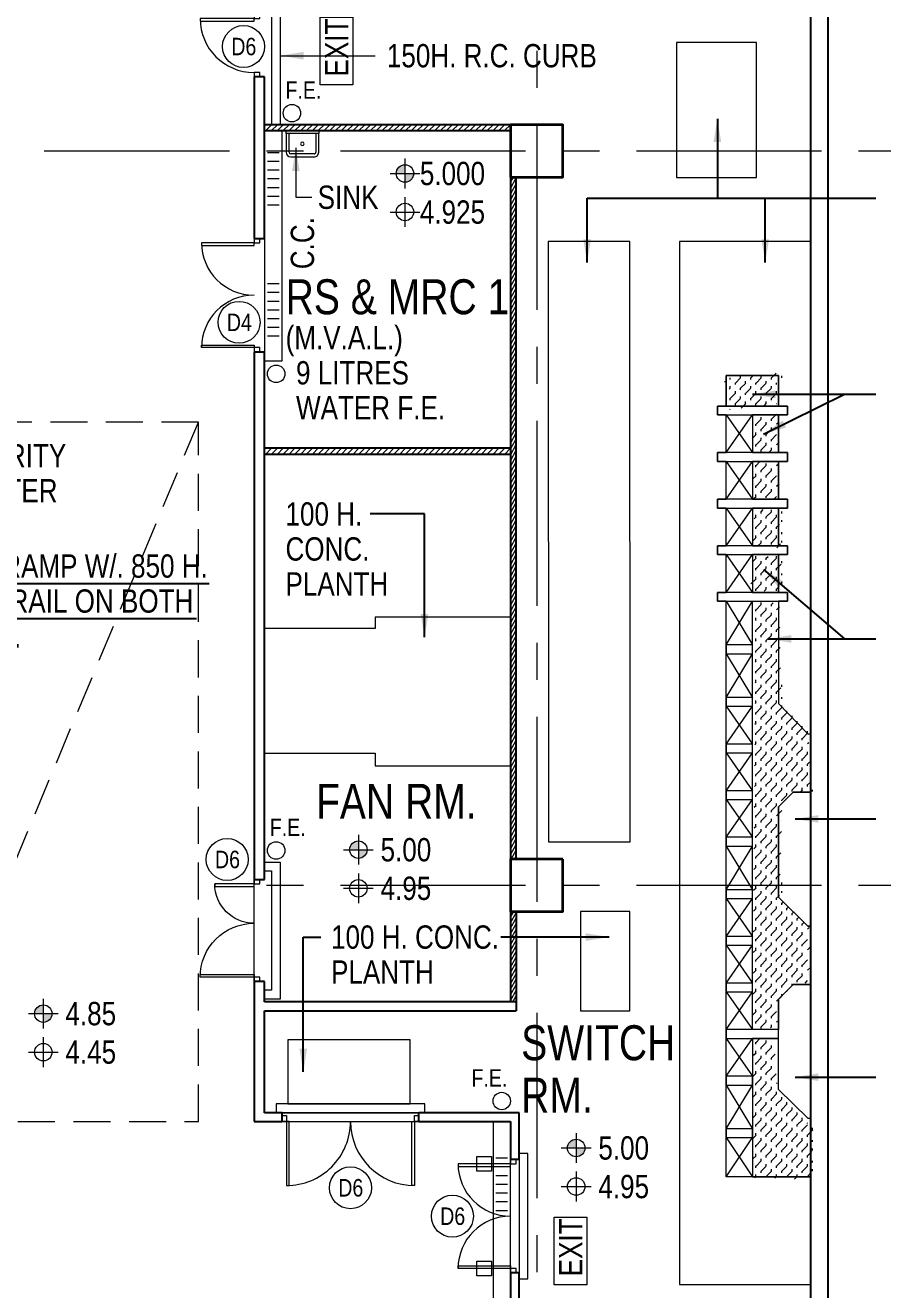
# Model space of a CAD drawing. Header units: millimetres. Extents: x 833576263 to 1668046980, y 817519639 to 1636103653.
# Drawn here: x 834080016 to 834094726, y 818094615 to 818116309 of the extents above; entities that cross this region are included whole.
import ezdxf
from ezdxf.enums import TextEntityAlignment as Align

# ---------------------------------------------------------------- set-up
doc = ezdxf.new("R2010")
doc.units = ezdxf.units.MM
doc.header["$LTSCALE"] = 100
doc.header["$MEASUREMENT"] = 0
doc.linetypes.add('R_P_Grid$0$CENTER', pattern=[50.800000000000004, 31.75, -6.35, 6.35, -6.35])
doc.linetypes.add('R_P_LG$0$HIDDEN', pattern=[9.524999999999999, 6.35, -3.175])
doc.layers.add('C_DWG1002P00L0LGGBP$0$C_UNDERLINE OR FSI', color=7, linetype='Continuous', true_color=0xf56e7d)
for name, color, linetype, lineweight in [('R_CONC-PLINTH_LG$0$RDA04011', 4, 'Continuous', 25), ('R_CONC-PLINTH_LG$0$RDA2303', 1, 'Continuous', 18), ('R_P_Grid$0$RDA0251-LG', 6, 'R_P_Grid$0$CENTER', 18), ('R_P_LG$0$RDA0321', 7, 'Continuous', 18), ('R_P_LG$0$RDA0322', 1, 'Continuous', 18), ('R_P_LG$0$RDA04011', 4, 'Continuous', 25), ('R_P_LG$0$RDA04031', 3, 'Continuous', 25), ('R_P_LG$0$RDA0506', 7, 'Continuous', 18), ('R_P_LG$0$RDA0621', 7, 'Continuous', 13), ('R_P_LG$0$RDA0624', 7, 'Continuous', 13), ('R_P_LG$0$RDA2202', 3, 'Continuous', 25), ('R_P_LG$0$RDA2203', 11, 'Continuous', 25), ('R_P_LG$0$RDA2301', 7, 'Continuous', 18), ('R_P_LG$0$RDA2804S', 2, 'Continuous', 35), ('R_P_LG$0$RDA3151', 1, 'Continuous', 18), ('R_P_LG$0$RDA4701', 7, 'Continuous', 18), ('R_P_LG$0$RDA5801', 1, 'Continuous', 18), ('R_P_LG$0$RDA7101', 1, 'Continuous', 18), ('R_P_LG$0$RDA7401', 4, 'Continuous', 18), ('R_P_LG$0$RDA8301', 7, 'Continuous', 18)]:
    doc.layers.add(name, color=color, linetype=linetype, lineweight=lineweight)
doc.layers.add('X-REF', color=7, linetype='Continuous')
doc.styles.add('R_CONC-PLINTH_LG$0$ARIAL', font='arial.ttf', dxfattribs={"width": 0.8})
doc.styles.add('R_CONC-PLINTH_LG$0$ROMANS', font='arial.ttf', dxfattribs={"width": 0.8})
doc.styles.add('R_P_LG$0$Arial', font='arial.ttf', dxfattribs={"width": 0.8})
doc.styles.add('R_P_LG$0$Arial_3', font='arial.ttf', dxfattribs={"width": 0.8, "height": 800})
doc.styles.add('R_P_LG$0$romans', font='arial.ttf', dxfattribs={"width": 0.8})
doc.dimstyles.new('R_CONC-PLINTH_LG$0$M_200LA', dxfattribs={"dimscale": 200, "dimtxt": 2.5, "dimasz": 2, "dimexe": 0.8, "dimexo": 0, "dimgap": 0.75, "dimtad": 1, "dimdec": 0, "dimrnd": 1, "dimzin": 12, "dimdsep": 46, "dimtxsty": 'R_CONC-PLINTH_LG$0$ROMANS', "dimcen": 2, "dimdle": 1, "dimclrd": 7, "dimclre": 7, "dimclrt": 4, "dimaunit": 1, "dimadec": 0, "dimazin": 0, "dimtfac": 1, "dimtdec": 0, "dimtix": 1, "dimtmove": 2, "dimatfit": 3, "dimfxl": 1, "dimtolj": 1, "dimarcsym": 0})
doc.dimstyles.new('R_P_LG$0$M_200LA', dxfattribs={"dimscale": 200, "dimtxt": 2.5, "dimasz": 2, "dimexe": 0.8, "dimexo": 0, "dimgap": 0.75, "dimtad": 1, "dimdec": 0, "dimrnd": 1, "dimzin": 12, "dimdsep": 46, "dimtxsty": 'R_P_LG$0$romans', "dimcen": 2, "dimdle": 1, "dimclrd": 7, "dimclre": 7, "dimclrt": 4, "dimaunit": 1, "dimadec": 3, "dimazin": 0, "dimtfac": 1, "dimtdec": 0, "dimtix": 1, "dimtmove": 2, "dimatfit": 3, "dimfxl": 1, "dimtolj": 1, "dimlwd": 18, "dimlwe": 18, "dimarcsym": 0})
pattern_1 = [(45, (0, 0), (-49.99244942988891, 49.99244942988891), [])]
pattern_2 = [(45, (0, 0), (-88.38834764831844, 88.38834764831844), [125, -125]), (90, (88.38834764831844, 88.38834764831844), (-88.38834750000002, 88.38834750000002), [31.25, -114.2766955, 31.25, -176.7766955])]

# ---------------------------------------------------------------- blocks, each defined once
blk = doc.blocks.new('R_P_Grid')
at = {"layer": 'R_P_Grid$0$RDA0251-LG'}
for p, q in [((834088789.9999967, 818124763.3666668), (834088789.9999965, 818082095.0703534)), ((834144477.2703086, 818114151.6999927), (833964515, 818114151.6999927)), ((834144477.2703086, 818101551.6999927), (834083789.9999964, 818101551.6999928))]:
    blk.add_line(p, q, dxfattribs=at)
blk = doc.blocks.new('R_P_LG$0$P46A_Door-Passage-Double-Flush - _900 _ 900_ X 2500mm-5996008-LG_F _5_000 Mpd_')
at = {"layer": 'R_P_LG$0$RDA3151'}
for p, q in [((-900.0000000536442, 56.35000000298023), (-900.0000000536442, 956.3500000566245)), ((-900.0000000536442, 956.3500000566245), (-854.9999999374152, 956.3500000566245)), ((-854.9999999374152, 956.3500000566245), (-854.9999999374152, 56.35000000298023)), ((900.0000000536442, 956.3500000566245), (854.9999999374152, 956.3500000566245)), ((854.9999999374152, 956.3500000566245), (854.9999999374152, 56.35000000298023)), ((900.0000000536442, 56.35000000298023), (900.0000000536442, 956.3500000566245)), ((-900.0000000536442, 56.35000000298023), (-975.0000000581146, 56.35000000298023)), ((-975.0000000581146, 56.35000000298023), (-975.0000000581146, -43.65000005029142)), ((-900.0000000536442, -43.65000005029142), (-900.0000000536442, 56.35000000298023)), ((-854.9999999374152, 56.35000000298023), (-900.0000000536442, 56.35000000298023)), ((854.9999999374152, 56.35000000298023), (900.0000000536442, 56.35000000298023)), ((900.0000000536442, 56.35000000298023), (900.0000000536442, -43.65000005029142)), ((975.0000000581146, 56.35000000298023), (900.0000000536442, 56.35000000298023)), ((975.0000000581146, -43.65000005029142), (975.0000000581146, 56.35000000298023)), ((-975.0000000581146, -43.65000005029142), (-900.0000000536442, -43.65000005029142)), ((900.0000000536442, -43.65000005029142), (975.0000000581146, -43.65000005029142))]:
    blk.add_line(p, q, dxfattribs=at)
for centre, start, end in [((-900.0000000536442, 56.35000000298023), 0, 90), ((900.0000000536442, 56.35000000298023), 90, 180)]:
    blk.add_arc(centre, 900.0000000536442, start, end, dxfattribs=at)
blk = doc.blocks.new('R_P_LG$0$P46A_Door-Passage-Single-Flush - 925 x 2500mm-4500022-LG_F _5_000 Mpd_')
at = {"layer": 'R_P_LG$0$RDA3151'}
for p, q in [((462.499999980256, 1006.350000012294), (417.5000000059605, 1006.350000012294)), ((417.5000000059605, 1006.350000012294), (417.5000000059605, 81.35000005178154)), ((462.499999980256, 81.35000005178154), (462.499999980256, 1006.350000012294)), ((-462.499999980256, 81.35000005178154), (-537.4999999847263, 81.35000005178154)), ((-537.4999999847263, 81.35000005178154), (-537.4999999847263, -18.65000000149012)), ((-462.499999980256, -18.65000000149012), (-462.499999980256, 81.35000005178154)), ((417.5000000059605, 81.35000005178154), (462.499999980256, 81.35000005178154)), ((462.499999980256, 81.35000005178154), (462.499999980256, -18.65000000149012)), ((537.4999999847263, 81.35000005178154), (462.499999980256, 81.35000005178154)), ((537.4999999847263, -18.65000000149012), (537.4999999847263, 81.35000005178154)), ((-537.4999999847263, -18.65000000149012), (-462.499999980256, -18.65000000149012)), ((462.499999980256, -18.65000000149012), (537.4999999847263, -18.65000000149012))]:
    blk.add_line(p, q, dxfattribs=at)
blk.add_arc((462.499999980256, 81.35000005178154), 924.999999960512, 90, 180, dxfattribs=at)
blk = doc.blocks.new('R_P_LG$0$LMark-FFL-1')
h = blk.add_hatch(color=256)
h.paths.add_polyline_path([(0, 0.75, 0.4142135623730951), (-0.75, 0), (3.637978807091713e-12, 7.275957614183426e-12)])
h.paths.add_polyline_path([(0.75, 0), (0, 0), (0, -0.75, 0.4142135623730951)])
for p, q in [((0, 1.279999999998836), (0, -1.279999999998836)), ((-1.280000000002474, 0), (1.279999999998836, 0))]:
    blk.add_line(p, q)
blk.add_circle((0, 0), 0.75)
at = {"color": 7, "style": 'R_P_LG$0$romans', "width": 0.8}
blk.add_attdef('FFL', (1.029999999998836, 1.029999999998836), '', height=2, dxfattribs=at)
blk = doc.blocks.new('R_P_LG$0$LMark-SFL-1')
for p, q in [((4.656612873077393e-10, 1.28000000026077), (4.656612873077393e-10, -1.279999999795109)), ((-1.279999999795109, 0), (1.28000000026077, 0))]:
    blk.add_line(p, q)
blk.add_circle((4.656612873077393e-10, 0), 0.75)
at = {"color": 7, "style": 'R_P_LG$0$romans', "width": 0.8}
blk.add_attdef('SFL', (1.03000000026077, 1.03000000026077), '', height=2, dxfattribs=at)
blk = doc.blocks.new('R_P_LG$0$P46A_Escape-Double-Door - _925 _ 625_ x 2500mm-4300935-3_F _30_875 Mpd_')
at = {"layer": 'R_P_LG$0$RDA3151'}
for p, q in [((-850, 68.64999997615814), (-775, 68.64999997615814)), ((-850, -31.34999990463257), (-850, 68.64999997615814)), ((-775, 68.64999997615814), (-775, -31.34999990463257)), ((825, 68.64999997615814), (900, 68.64999997615814)), ((825, -31.34999990463257), (825, 68.64999997615814)), ((900, 68.64999997615814), (900, -31.34999990463257)), ((-775, -31.34999990463257), (-850, -31.34999990463257)), ((-730, -31.34999990463257), (-775, -31.34999990463257)), ((-775, -31.34999990463257), (-775, -956.3500000238419)), ((-730, -956.3500000238419), (-730, -31.34999990463257)), ((780, -31.34999990463257), (825, -31.34999990463257)), ((780, -706.3500000238419), (780, -31.34999990463257)), ((900, -31.34999990463257), (825, -31.34999990463257)), ((825, -31.34999990463257), (825, -706.3500000238419)), ((825, -706.3500000238419), (780, -706.3500000238419)), ((-775, -956.3500000238419), (-730, -956.3500000238419))]:
    blk.add_line(p, q, dxfattribs=at)
for centre, radius, start, end in [((-775, -31.34999990463257), 924.9999999605119, 270, 0), ((825, -31.34999990463257), 674.9999999426306, 180, 270)]:
    blk.add_arc(centre, radius, start, end, dxfattribs=at)
blk = doc.blocks.new('R_P_LG$0$P46A_Clean_Sink - P46A_Clean_Sink-V115-LG_F _5_000 Mpd_')
at = {"layer": 'R_P_LG$0$RDA7401'}
for p, q in [((-280.0000000923872, 0), (279.9999999504536, 0)), ((-280.0000000923872, -49.99999981373549), (-280.0000000923872, 0)), ((279.9999999504536, 0), (279.9999999504536, -49.99999981373549)), ((-280.0000000923872, -49.99999981373549), (-280.0000000923872, -369.9999998990447)), ((279.9999999504536, -49.99999981373549), (-280.0000000923872, -49.99999981373549)), ((-230.0000001367182, -369.9999998990447), (-230.0000001367182, -49.99999981373549)), ((229.999999852851, -49.99999981373549), (229.999999852851, -369.9999998990447)), ((279.9999999504536, -369.9999998990447), (279.9999999504536, -49.99999981373549)), ((199.9999998226762, -399.9999999292195), (-200.0000001065433, -399.9999999292195)), ((-200.0000001065433, -449.9999998848886), (199.9999998226762, -449.9999998848886))]:
    blk.add_line(p, q, dxfattribs=at)
for centre, radius, start, end in [((-1.419335603713989e-07, -224.9999998714775), 30.00000003017485, 0, 180), ((-200.0000001065433, -369.9999998990447), 79.99999998584391, 180, 269.9999999999996), ((-200.0000001065433, -369.9999998990447), 30.00000003017487, 180, 269.9999999999996), ((-1.419335603713989e-07, -224.9999998714775), 30.00000003017485, 180, 0), ((199.9999998226762, -369.9999998990447), 80.00000012777744, 269.9999999999996, 0), ((199.9999998226762, -369.9999998990447), 30.00000003017485, 269.9999999999996, 0)]:
    blk.add_arc(centre, radius, start, end, dxfattribs=at)
blk = doc.blocks.new('R_P_LG$0$DD_1100-1100')
at = {"layer": 'R_P_LG$0$RDA3151'}
for points in [[(0, -100.0000000532716), (0, 0), (75.0000000044704, 0), (75.0000000044704, -100.0000000532716)], [(2350.00000000894, -100.0000000532716), (2275.00000000447, -100.0000000532716), (2275.00000000447, 0), (2350.00000000894, 0)], [(75.00000000447228, -100.0000000532738), (75.00000000445786, -1200.000000009316), (119.9999999787537, -1200.000000009316), (119.9999999787681, -100.0000000532742)], [(2275.00000000447, -100.0000000532718), (2275.00000000447, -1200.000000009314), (2230.000000030174, -1200.000000009313), (2230.000000030174, -100.0000000532718)]]:
    blk.add_lwpolyline(points, close=True, dxfattribs=at)
for centre, start, end in [((75.0000000044704, -100.0000000532716), 269.9999999999995, 0), ((2275.00000000447, -100.0000000532716), 180, 270)]:
    blk.add_arc(centre, 1099.999999956042, start, end, dxfattribs=at)
blk = doc.blocks.new('R_P_LG$0$P46A_Symb_EXIT')
at = {"layer": 'R_P_LG$0$RDA7101'}
for p, q in [((-2.611913008149713, -0.9940047366544604), (-2.611913008149713, 1.805995251983404)), ((-2.611913008149713, 1.805995251983404), (3.199999989476055, 1.805995251983404)), ((3.199999989476055, 1.805995251983404), (3.199999989476055, -0.9940047366544604)), ((3.199999989476055, -0.9940047366544604), (-2.611913008149713, -0.9940047366544604))]:
    blk.add_line(p, q, dxfattribs=at)
at = {"layer": 'R_P_LG$0$RDA7101', "insert": (-1.890231524128467, 1.387825770769268), "char_height": 2, "width": 6.156960000000001, "attachment_point": 1, "style": 'R_P_LG$0$Arial_3'}
blk.add_mtext('EXIT', dxfattribs=at)
blk = doc.blocks.new('C_DWG1002P00L0LGGBP')
at = {"layer": 'C_DWG1002P00L0LGGBP$0$C_UNDERLINE OR FSI'}
for p, q in [((834078478.0835967, 818106731.5312625), (834083167.9135216, 818106731.5312625)), ((834078478.0835967, 818106131.5312625), (834082954.4290085, 818106131.5312625))]:
    blk.add_line(p, q, dxfattribs=at)
blk = doc.blocks.new('R_P_LG')
at = {"layer": 'R_P_LG$0$RDA0621'}
h = blk.add_hatch(dxfattribs=at)
h.set_pattern_fill('_USER', color=256, scale=70.7, angle=45, pattern_type=0)
h.set_pattern_definition([(45, (834088339.9999962, 818114501.6999933), (-49.99244942988891, 49.99244942988891), [])])
h.paths.add_polyline_path([(834088339.9999962, 818114601.6999934), (834084119.9999962, 818114601.6999934), (834084119.9999962, 818114501.6999933), (834088339.9999962, 818114501.6999933)])
h = blk.add_hatch(dxfattribs=at)
h.set_pattern_fill('_USER', color=256, scale=70.7, angle=45, pattern_type=0)
h.set_pattern_definition(pattern_1)
h.paths.add_polyline_path([(834088439.9999962, 818113701.6999933), (834088339.9999962, 818113701.6999933), (834088339.9999962, 818102001.6999931), (834088439.9999962, 818102001.6999931)])
h = blk.add_hatch(dxfattribs=at)
h.set_pattern_fill('_USER', color=256, scale=70.7, angle=45, pattern_type=0)
h.set_pattern_definition([(45, (834088339.9999962, 818107351.6999924), (-49.99244942988891, 49.99244942988891), [])])
h.paths.add_polyline_path([(834088339.9999962, 818109051.6999924), (834084119.9999963, 818109051.6999924), (834084119.9999963, 818108951.6999924), (834088339.9999962, 818108951.6999924)])
h = blk.add_hatch(dxfattribs=at)
h.set_pattern_fill('_USER', color=256, scale=70.7, angle=45, pattern_type=0)
h.set_pattern_definition(pattern_1)
h.paths.add_polyline_path([(834088339.9999965, 818099551.6999923), (834088439.9999964, 818099551.6999923), (834088439.9999965, 818101101.6999933), (834088339.9999965, 818101101.6999933)])
at = {"layer": 'R_P_LG$0$RDA0624', "lineweight": 18}
h = blk.add_hatch(dxfattribs=at)
h.set_pattern_fill('DOTS', color=4, scale=90, angle=45, style=0)
h.set_pattern_definition([(45, (0, 0), (-50.51394068101398, 151.541822043042), [0, -142.875])])
edge = h.paths.add_edge_path()
edge.add_arc((834065389.9999963, 818020126.6999962), 13000.00000263652, 75.00000000414259, 89.9999999952714)
edge.add_line((834065389.9999974, 818033126.6999989), (833989233.5976833, 818033126.7000066))
edge.add_arc((833989233.597684, 818040126.7000055), 6999.999998927116, 227.4784739362417, 269.9999999941455, ccw=False)
edge.add_line((833984502.527596, 818034967.5357507), (833978583.9299077, 818040395.0234413))
edge.add_arc((833983314.9999862, 818045554.1876857), 6999.999984888378, 180, 227.4784739363992, ccw=False)
edge.add_line((833976315.0000013, 818045554.1876857), (833976315.0000013, 818098726.7000034))
edge.add_arc((833983314.976107, 818098726.709901), 6999.976105696999, 115.8417149994728, 180.0000810131503, ccw=False)
edge.add_line((833980263.7812061, 818105026.6999928), (834002230.1033152, 818105026.6999928))
edge.add_line((834002230.1033152, 818105026.6999928), (834002230.413197, 818116699.7000031))
edge.add_line((834002230.413197, 818116699.7000031), (833958315.0000013, 818116699.7000031))
edge.add_line((833958315.0000013, 818116699.7000031), (833958315.0000013, 818110699.7000031))
edge.add_line((833958315.0000013, 818110699.7000031), (833963315.0000012, 818110699.7000031))
edge.add_arc((833963315.0000015, 818103699.7000035), 6999.999999642372, -2.9272086976561695e-09, 90.00000000292721, ccw=False)
edge.add_line((833970315.0000012, 818103699.7000031), (833970315.0000012, 818045554.1876926))
edge.add_arc((833983315.0000013, 818045554.1876926), 13000.00000011921, 180, 227.4784739345236)
edge.add_line((833974528.726979, 818035972.8826468), (833980447.3246655, 818030545.3949575))
edge.add_arc((833989233.5976875, 818040126.7000029), 12999.99999955266, 227.4784739342649, 269.9999999989492)
edge.add_line((833989233.5976872, 818027126.7000034), (834065245.1822366, 818027126.700002))
edge.add_arc((834065245.1822366, 818019026.6999972), 8100.000004768372, 75.00000000437308, 90, ccw=False)
edge.add_line((834067341.6165025, 818026850.6991949), (834090782.7578804, 818020569.6642944))
edge.add_arc((834094147.4054662, 818033126.7000366), 13000.00000035616, 255.0000000030815, 269.9999999994746)
edge.add_line((834094147.4054661, 818020126.7000363), (834118759.2740967, 818020126.7000363))
edge.add_arc((834118759.2740966, 818033126.7000384), 13000.00000214577, 270.0000000005253, 282.2616543713316)
edge.add_line((834121520.1678634, 818020423.256975), (834124956.9902881, 818021170.1963334))
edge.add_arc((834126677.2394812, 818013254.9741181), 8100.000000232277, 20.44433993465998, 102.2616543725735, ccw=False)
edge.add_arc((834190761.176432, 818035930.6960492), 59878.77763876336, 183.6705173323146, 199.3563955367698, ccw=False)
edge.add_line((834131005.2285776, 818032097.3283995), (834127870.7181177, 818029996.4247496))
edge.add_line((834127870.7181177, 818029996.4247496), (834126362.9837276, 818029715.8154355))
edge.add_arc((834117071.8822508, 818047426.7000369), 20000.00000036203, 270.00000000068303, 297.68143099358963, ccw=False)
edge.add_line((834117071.882251, 818027426.7000365), (834089164.086918, 818027426.7000363))
edge.add_arc((834089164.0869178, 818033426.7000366), 6000.000000357628, 255.000000005385, 270.0000000022767, ccw=False)
edge.add_line((834087611.1726476, 818027631.1450784), (834068754.6475824, 818032683.7357408))
at = {"layer": 'R_P_LG$0$RDA4701'}
h = blk.add_hatch(dxfattribs=at)
h.set_pattern_fill('_USER', color=256, scale=149.9999999999999, angle=167.5248805156603, pattern_type=0)
h.set_pattern_definition([(180, (834079971.0320926, 818079478.6999927), (-1.926138156182091e-08, -150), [])])
h.paths.add_polyline_path([(834084369.9999962, 818114229.280265), (834084169.9999957, 818114229.2802647), (834084169.9999964, 818113204.2802646), (834084369.9999962, 818113204.2802646)])
h = blk.add_hatch(dxfattribs=at)
h.set_pattern_fill('_USER', color=256, scale=149.9999999999999, angle=167.5248805156603, pattern_type=0)
h.set_pattern_definition([(180, (834079971.0320926, 818078728.6999927), (-1.926138156182091e-08, -150), [])])
h.paths.add_polyline_path([(834084369.9999962, 818110976.1197208), (834084169.9999957, 818110976.119721), (834084169.9999964, 818112001.1197212), (834084369.9999962, 818112001.1197212)])
h = blk.add_hatch(dxfattribs=at)
h.set_pattern_fill('_USER', color=256, scale=149.9999999999999, angle=167.5248805156603, pattern_type=0)
h.set_pattern_definition([(180, (834083891.0320935, 818063726.6999923), (-1.926138156182091e-08, -150), [])])
h.paths.add_polyline_path([(834088289.9999971, 818095974.1197205), (834088089.9999967, 818095974.1197207), (834088089.9999974, 818096999.1197208), (834088289.9999971, 818096999.1197208)])
at = {"layer": 'R_P_LG$0$RDA0506'}
for centre in [(834083759.9999963, 818115945.0689472), (834083683.3975621, 818111212.8689402), (834083479.9029877, 818101997.1595986), (834085594.9999963, 818096363.8825328), (834087343.6038938, 818095876.6999923)]:
    blk.add_circle(centre, 359.9999999999997, dxfattribs=at)
at = {"layer": 'R_P_LG$0$RDA2202'}
for p, q in [((834093489.9999968, 818116499.6999999), (834093489.9999968, 818094051.6999924)), ((834093789.9999968, 818094251.6999923), (834093789.9999968, 818116499.6999998)), ((834084119.9999962, 818115424.6999999), (834083939.9999962, 818115424.6999999)), ((834083939.9999962, 818115424.6999999), (834083939.9999962, 818112653.6999927)), ((834084119.9999962, 818112653.6999927), (834084119.9999962, 818115424.6999999)), ((834083939.9999961, 818112653.6999927), (834084119.9999961, 818112653.6999927)), ((834084119.9999962, 818110703.6999927), (834083939.9999962, 818110703.6999927)), ((834083939.9999962, 818110703.6999927), (834083939.9999962, 818101651.6999922)), ((834084119.9999962, 818101651.6999922), (834084119.9999962, 818110703.6999927)), ((834083939.9999962, 818101651.6999922), (834084119.9999962, 818101651.6999922)), ((834084119.9999962, 818099901.6999923), (834083939.9999962, 818099901.6999923)), ((834083939.9999962, 818099901.6999923), (834083939.9999962, 818097501.6999923)), ((834084119.9999962, 818099551.6999923), (834084119.9999962, 818099901.6999923)), ((834088440.0904424, 818099551.6999923), (834084119.9999962, 818099551.6999923)), ((834084119.9999962, 818097651.6999923), (834084119.9999961, 818099401.6999923)), ((834084119.9999961, 818099401.6999923), (834088440.0904424, 818099401.6999923)), ((834088439.9999967, 818099551.6999922), (834088439.9999967, 818099401.6999922)), ((834084419.9999962, 818097651.6999923), (834084119.9999962, 818097651.6999923)), ((834084419.9999963, 818097501.6999923), (834084419.9999962, 818097651.6999923)), ((834088489.9999965, 818097651.6999923), (834086769.9999962, 818097651.6999923)), ((834086769.9999963, 818097501.6999923), (834086769.9999962, 818097651.6999923)), ((834088489.9999965, 818096851.6999922), (834088489.9999965, 818097651.6999923)), ((834083939.9999962, 818097501.6999923), (834084419.9999963, 818097501.6999923)), ((834086769.9999963, 818097501.6999923), (834088339.9999965, 818097501.6999923)), ((834088339.9999965, 818097501.6999923), (834088339.9999965, 818096851.6999922)), ((834088489.9999965, 818096851.6999922), (834088339.9999965, 818096851.6999922)), ((834088339.9999965, 818094901.6999922), (834088339.9999965, 818094051.6999923)), ((834088489.9999965, 818094901.6999922), (834088339.9999965, 818094901.6999922)), ((834088489.9999965, 818094201.6999923), (834088489.9999965, 818094901.6999922))]:
    blk.add_line(p, q, dxfattribs=at)
at = {"layer": 'R_P_LG$0$RDA2203'}
for p, q in [((834088339.9999962, 818114601.6999934), (834084119.9999962, 818114601.6999934)), ((834084119.9999962, 818114501.6999933), (834088339.9999962, 818114501.6999933)), ((834088339.9999962, 818113701.6999925), (834088339.9999962, 818102001.6999931)), ((834088439.9999962, 818102001.6999924), (834088439.9999962, 818113701.6999925)), ((834088339.9999962, 818109051.6999924), (834084119.9999962, 818109051.6999924)), ((834084119.9999962, 818108951.6999924), (834088339.9999962, 818108951.6999924)), ((834088339.9999965, 818101101.6999933), (834088339.9999965, 818099551.6999924)), ((834088439.9999965, 818101101.6999933), (834088439.9999965, 818099551.6999924))]:
    blk.add_line(p, q, dxfattribs=at)
at = {"layer": 'R_P_LG$0$RDA2301'}
for p, q in [((834084239.9999962, 818116499.6999999), (834084239.9999962, 818114601.6999934)), ((834084389.9999962, 818116499.6999999), (834084389.9999963, 818114601.6999934)), ((834083939.9999962, 818099901.6999922), (834083939.9999962, 818101651.6999922)), ((834086769.9999963, 818097651.6999923), (834084419.9999962, 818097651.6999923)), ((834084419.9999963, 818097501.6999923), (834086769.9999963, 818097501.6999923))]:
    blk.add_line(p, q, dxfattribs=at)
for points in [[(834084119.9999963, 818101951.6999922), (834084389.9999964, 818101951.6999922), (834084389.9999964, 818099601.6999922), (834084119.9999963, 818099601.6999922)], [(834084119.9999963, 818101801.6999922), (834084239.9999964, 818101801.6999922), (834084239.9999964, 818099751.6999922), (834084119.9999963, 818099751.6999922)]]:
    blk.add_lwpolyline(points, dxfattribs=at)
for points in [[(834084319.9999962, 818097651.6999923), (834086869.9999962, 818097651.6999923), (834086869.9999962, 818097801.6999922), (834084319.9999962, 818097801.6999922)], [(834088489.9999965, 818094801.6999923), (834088639.9999965, 818094801.6999923), (834088639.9999965, 818096951.6999922), (834088489.9999965, 818096951.6999922)]]:
    blk.add_lwpolyline(points, close=True, dxfattribs=at)
at = {"layer": 'R_P_LG$0$RDA2804S'}
for points in [[(834088339.9999962, 818113701.6999933), (834089239.9999962, 818113701.6999933), (834089239.9999962, 818114601.6999934), (834088339.9999962, 818114601.6999934)], [(834089239.9999967, 818102001.6999931), (834088339.9999965, 818102001.6999931), (834088339.9999965, 818101101.6999933), (834089239.9999967, 818101101.6999933)]]:
    blk.add_lwpolyline(points, close=True, dxfattribs=at)
at = {"layer": 'R_P_LG$0$RDA3151'}
for points in [[(834087763.5294082, 818096650.2294035), (834087763.5294082, 818096903.170581), (834088016.4705856, 818096903.1705809), (834088016.4705856, 818096650.2294035)], [(834087763.5294082, 818094850.2294035), (834087763.5294082, 818095103.170581), (834088016.4705856, 818095103.1705809), (834088016.4705856, 818094850.2294035)]]:
    blk.add_lwpolyline(points, close=True, dxfattribs=at)
at = {"layer": 'R_P_LG$0$RDA4701'}
for points in [[(834084419.9999962, 818110553.6999927), (834084419.999996, 818114501.6999933), (834084119.9999962, 818114501.6999933), (834084119.9999962, 818110553.6999928)], [(834088339.9999969, 818089776.6999938), (834088339.9999967, 818097501.6999923), (834088039.9999969, 818097501.6999923), (834088039.9999969, 818089776.699994)]]:
    blk.add_lwpolyline(points, close=True, dxfattribs=at)
at = {"layer": 'R_P_LG$0$RDA5801'}
for centre in [(834084589.9999963, 818114801.6999934), (834084319.9999961, 818110328.5088867), (834084319.9999963, 818102151.6999922), (834088189.9999967, 818097851.6999923)]:
    blk.add_circle(centre, 150, dxfattribs=at)
at = {"layer": 'R_P_LG$0$RDA8301', "linetype": 'R_P_LG$0$HIDDEN'}
blk.add_line((834077985.2756394, 818097501.6999923), (834082985.2756394, 818109501.6999923), dxfattribs=at)
blk.add_lwpolyline([(834082985.2756394, 818109501.6999923), (834077985.2756394, 818109501.6999923), (834077985.2756394, 818097501.6999923), (834082985.2756394, 818097501.6999923)], close=True, dxfattribs=at)
at = {"layer": 'R_P_LG$0$RDA0321'}
ref = blk.add_blockref('R_P_LG$0$LMark-SFL-1', (834086528.9830759, 818113104.9821621, 1.4500206209852e-06), dxfattribs=dict(at, xscale=200, yscale=200, zscale=200))
ref.add_attrib('SFL', '4.925', dxfattribs={"layer": '0', "color": 7, "height": 399.9999999999996, "style": 'R_P_LG$0$romans', "width": 0.7999999999999999}).set_placement((834087344.3282328, 818113104.9821621), align=Align.MIDDLE)
ref = blk.add_blockref('R_P_LG$0$LMark-SFL-1', (834085730.780893, 818101502.319325, 1.4500206209852e-06), dxfattribs=dict(at, xscale=200, yscale=200, zscale=200))
ref.add_attrib('SFL', '4.95', dxfattribs={"layer": '0', "color": 7, "height": 399.9999999999996, "style": 'R_P_LG$0$romans', "width": 0.7999999999999999}).set_placement((834086546.1260499, 818101502.319325), align=Align.MIDDLE)
ref = blk.add_blockref('R_P_LG$0$LMark-SFL-1', (834080323.9972961, 818098690.1966265, 1.450008024794352e-06), dxfattribs=dict(at, xscale=200, yscale=200, zscale=200))
ref.add_attrib('SFL', '4.45', dxfattribs={"layer": '0', "color": 7, "height": 399.9999999999996, "style": 'R_P_LG$0$romans', "width": 0.7999999999999999}).set_placement((834081139.342453, 818098690.1966265), align=Align.MIDDLE)
ref = blk.add_blockref('R_P_LG$0$LMark-SFL-1', (834089467.2807528, 818096385.0242562, 1.450008024794352e-06), dxfattribs=dict(at, xscale=200, yscale=200, zscale=200))
ref.add_attrib('SFL', '4.95', dxfattribs={"layer": '0', "color": 7, "height": 399.9999999999996, "style": 'R_P_LG$0$romans', "width": 0.7999999999999999}).set_placement((834090282.6259097, 818096385.0242562), align=Align.MIDDLE)
at = {"layer": 'R_P_LG$0$RDA0322'}
ref = blk.add_blockref('R_P_LG$0$LMark-FFL-1', (834086528.9830759, 818113766.9821621), dxfattribs=dict(at, xscale=200, yscale=200, zscale=200))
ref.add_attrib('FFL', '5.000', dxfattribs={"layer": '0', "color": 7, "height": 399.9999999999998, "rotation": 9.488226654631971e-07, "style": 'R_P_LG$0$romans', "width": 0.7999999999999997}).set_placement((834087344.304768, 818113766.958703), align=Align.MIDDLE)
ref = blk.add_blockref('R_P_LG$0$LMark-FFL-1', (834085730.780893, 818102164.319325), dxfattribs=dict(at, xscale=200, yscale=200, zscale=200))
ref.add_attrib('FFL', '5.00', dxfattribs={"layer": '0', "color": 7, "height": 399.9999999999998, "rotation": 9.488226654631971e-07, "style": 'R_P_LG$0$romans', "width": 0.7999999999999997}).set_placement((834086546.1025851, 818102164.2958659), align=Align.MIDDLE)
ref = blk.add_blockref('R_P_LG$0$LMark-FFL-1', (834080323.9972961, 818099352.1966265), dxfattribs=dict(at, xscale=200, yscale=200, zscale=200))
ref.add_attrib('FFL', '4.85', dxfattribs={"layer": '0', "color": 7, "height": 399.9999999999998, "rotation": 9.488226654631971e-07, "style": 'R_P_LG$0$romans', "width": 0.7999999999999997}).set_placement((834081139.3189882, 818099352.1731675), align=Align.MIDDLE)
ref = blk.add_blockref('R_P_LG$0$LMark-FFL-1', (834089467.2807528, 818097047.0242562), dxfattribs=dict(at, xscale=200, yscale=200, zscale=200))
ref.add_attrib('FFL', '5.00', dxfattribs={"layer": '0', "color": 7, "height": 399.9999999999998, "rotation": 9.488226654631971e-07, "style": 'R_P_LG$0$romans', "width": 0.7999999999999997}).set_placement((834090282.6024449, 818097047.0007972), align=Align.MIDDLE)
at = {"layer": 'R_P_LG$0$RDA2203'}
blk.add_blockref('R_P_LG$0$DD_1100-1100', (834084419.9999963, 818097601.6999922), dxfattribs=at)
at = {"layer": 'R_P_LG$0$RDA3151', "rotation": 90}
for name, p in [('R_P_LG$0$P46A_Door-Passage-Single-Flush - 925 x 2500mm-4500022-LG_F _5_000 Mpd_', (834084021.3499962, 818115962.1999999)), ('R_P_LG$0$P46A_Door-Passage-Double-Flush - _900 _ 900_ X 2500mm-5996008-LG_F _5_000 Mpd_', (834083996.3499961, 818111678.6999927)), ('R_P_LG$0$P46A_Door-Passage-Double-Flush - _900 _ 900_ X 2500mm-5996008-LG_F _5_000 Mpd_', (834088396.3499969, 818095876.6999923))]:
    blk.add_blockref(name, p, dxfattribs=at)
at = {"layer": 'R_P_LG$0$RDA3151', "xscale": -1, "rotation": 270}
blk.add_blockref('R_P_LG$0$P46A_Escape-Double-Door - _925 _ 625_ x 2500mm-4300935-3_F _30_875 Mpd_', (834083971.3499961, 818100751.6999922), dxfattribs=at)
at = {"layer": 'R_P_LG$0$RDA7101', "xscale": 200.0000000000009, "yscale": 200.0000000000009, "zscale": 200.0000000000009, "rotation": 90}
for p in [(834085434.1302633, 818115809.7000021), (834089451.0338206, 818095222.3660417)]:
    blk.add_blockref('R_P_LG$0$P46A_Symb_EXIT', p, dxfattribs=at)
at = {"layer": 'R_P_LG$0$RDA7401'}
blk.add_blockref('R_P_LG$0$P46A_Clean_Sink - P46A_Clean_Sink-V115-LG_F _5_000 Mpd_', (834084769.9999962, 818114501.6999924), dxfattribs=at)
at = {"layer": 'R_P_LG$0$RDA04011', "style": 'R_P_LG$0$Arial', "width": 0.8}
for s, p in [('150H. R.C. CURB', (834086219, 818115588)), ('SINK', (834085031.999989, 818113159.0242783)), ('SECURITY', (834078458.0017413, 818108725)), ('SHUTTER', (834078458.0017413, 818108125))]:
    blk.add_text(s, height=400, dxfattribs=at).set_placement(p)
blk.add_text('C.C.', height=399.9999999999999, rotation=90, dxfattribs=at).set_placement((834084969.9999962, 818112124.8524319))
at = {"layer": 'R_P_LG$0$RDA04011', "insert": (834078478.0835967, 818107231.5312625), "char_height": 400, "width": 4833.717860702873, "attachment_point": 1, "line_spacing_factor": 0.9, "style": 'R_P_LG$0$Arial'}
blk.add_mtext('GMS RAMP W/. 850 H. HANDRAIL ON BOTH SIDES.', dxfattribs=at)
at = {"layer": 'R_P_LG$0$RDA04031', "style": 'R_P_LG$0$Arial', "width": 0.8}
for s, p in [('RS & MRC 1', (834084482.3157455, 818111351.3529977)), ('FAN RM.', (834085002.9690822, 818102694.0875084))]:
    blk.add_text(s, height=599.9999999999993, dxfattribs=at).set_placement(p)
at = {"layer": 'R_P_LG$0$RDA04031', "color": 4, "style": 'R_P_LG$0$Arial', "width": 0.8}
blk.add_text('(M.V.A.L.)', height=399.9999999999995, dxfattribs=at).set_placement((834084482.3157455, 818110751.3529977))
at = {"layer": 'R_P_LG$0$RDA04031', "insert": (834088523.4060345, 818099152.0582469), "char_height": 599.9999999999993, "width": 3665.179352619647, "attachment_point": 1, "line_spacing_factor": 0.9, "style": 'R_P_LG$0$Arial'}
blk.add_mtext('\\W0.8000;SWITCH RM.', dxfattribs=at)
at = {"layer": 'R_P_LG$0$RDA0506', "color": 0, "lineweight": 15, "style": 'R_P_LG$0$Arial', "width": 0.8}
for s, p in [('D6', (834083764.9999967, 818115945.068947)), ('D4', (834083688.3975625, 818111212.86894)), ('D6', (834083484.9029881, 818101997.1595984)), ('D6', (834085599.9999967, 818096363.8825326)), ('D6', (834087348.6038941, 818095876.6999921))]:
    blk.add_text(s, height=299.9999999999993, dxfattribs=at).set_placement(p, align=Align.MIDDLE)
at = {"layer": 'R_P_LG$0$RDA5801', "style": 'R_P_LG$0$Arial', "width": 0.8}
for s, height, p in [('F.E.', 300, (834084480.7101352, 818115047.892876)), ('9 LITRES', 400.0000000000001, (834084660.7116302, 818110146.9821527)), ('WATER F.E.', 400.0000000000001, (834084660.7116302, 818109546.9821527)), ('F.E.', 300, (834084210.7101352, 818102397.8928748)), ('F.E.', 300, (834087670.4940984, 818098097.892875))]:
    blk.add_text(s, height=height, dxfattribs=at).set_placement(p)
at = {"layer": 'R_P_LG$0$RDA04011'}
blk.add_leader([(834084657.999989, 818114207.0000002), (834084657.999989, 818113359.0242783), (834084931.999989, 818113359.0242783)], dimstyle='R_P_LG$0$M_200LA', override={"dimtad": 0}, dxfattribs=at)
at = {"layer": 'R_P_LG$0$RDA2203'}
blk.add_leader([(834084389.9999962, 818115788), (834086019, 818115788)], dimstyle='R_P_LG$0$M_200LA', override={"dimgap": 0.75, "dimtad": 0}, dxfattribs=at)
blk = doc.blocks.new('R_CONC-PLINTH_LG')
at = {"layer": 'R_CONC-PLINTH_LG$0$RDA2303'}
h = blk.add_hatch(dxfattribs=at)
h.set_pattern_fill('FLEX', color=256, scale=500, angle=45)
h.set_pattern_definition(pattern_2)
h.paths.add_polyline_path([(834092039.9976363, 818109776.6999929), (834092940.4423448, 818109776.6999929), (834092940.4423448, 818110301.3981432), (834092039.9976363, 818110301.3981432)])
h = blk.add_hatch(dxfattribs=at)
h.set_pattern_fill('FLEX', color=256, scale=500, angle=45)
h.set_pattern_definition(pattern_2)
h.paths.add_polyline_path([(834092489.999996, 818108976.6999929), (834092940.4423448, 818108976.6999929), (834092940.4423448, 818109626.6999929), (834092489.999996, 818109626.6999929)])
h = blk.add_hatch(dxfattribs=at)
h.set_pattern_fill('FLEX', color=256, scale=500, angle=45)
h.set_pattern_definition(pattern_2)
h.paths.add_polyline_path([(834092489.999996, 818108176.6999929), (834092940.4423448, 818108176.6999929), (834092940.4423448, 818108826.6999929), (834092489.999996, 818108826.6999929)])
h = blk.add_hatch(dxfattribs=at)
h.set_pattern_fill('FLEX', color=256, scale=500, angle=45)
h.set_pattern_definition(pattern_2)
h.paths.add_polyline_path([(834092489.999996, 818107376.6999929), (834092940.4423448, 818107376.6999929), (834092940.4423448, 818108026.6999929), (834092489.999996, 818108026.6999929)])
h = blk.add_hatch(dxfattribs=at)
h.set_pattern_fill('FLEX', color=256, scale=500, angle=45)
h.set_pattern_definition(pattern_2)
h.paths.add_polyline_path([(834092489.999996, 818106576.6999929), (834092940.4423448, 818106576.6999929), (834092940.4423448, 818107226.6999929), (834092489.999996, 818107226.6999929)])
h = blk.add_hatch(dxfattribs=at)
h.set_pattern_fill('FLEX', color=256, scale=500, angle=45)
h.set_pattern_definition(pattern_2)
h.paths.add_polyline_path([(834092490.0108917, 818106426.229064), (834092940.4328883, 818106426.229064), (834092940.4339048, 818104671.8295999), (834093440.4339048, 818104151.3981432), (834093489.9999967, 818104151.3981432), (834093489.9999968, 818103151.3981432), (834093190.4337016, 818103151.3981432), (834092940.4339048, 818102901.3981432), (834092940.4339048, 818101352.0018402), (834093440.4339048, 818100852.0018402), (834093489.9999968, 818100851.4574832), (834093489.9999965, 818099851.4574832), (834093190.4337016, 818099851.4574832), (834092940.4347968, 818099601.4574832), (834092940.4347968, 818099076.6999904), (834092489.999996, 818099076.6999904)])
h = blk.add_hatch(dxfattribs=at)
h.set_pattern_fill('FLEX', color=256, scale=500, angle=45)
h.set_pattern_definition(pattern_2)
h.paths.add_polyline_path([(834093489.9999965, 818096551.5168232), (834093489.9999965, 818096631.6999922), (834093489.5928305, 818096631.6999922), (834093489.9999965, 818096631.9710863), (834093489.9999965, 818096831.4288923), (834093489.5928305, 818096831.6999922), (834093489.9999965, 818096831.6999922), (834093489.9999965, 818097031.428898), (834093489.5928305, 818097031.6999922), (834093489.9999965, 818097031.9710742), (834093489.9999965, 818097231.428904), (834093489.5928305, 818097231.6999922), (834093489.9999965, 818097231.9710683), (834093489.9999965, 818097431.42891), (834093489.5928305, 818097431.6999922), (834093489.9999965, 818097431.6999922), (834093489.9999965, 818097551.5168233), (834093444.4427015, 818097551.5168233), (834092940.4339049, 818098051.5168233), (834092939.9999965, 818098476.6999917), (834092939.9999965, 818098926.6999904), (834092489.999996, 818098926.6999904), (834092490.2169509, 818096551.5168232)])
for p, q in [((834092039.9873986, 818108976.6999929), (834092489.999996, 818109626.6999929)), ((834092039.9976363, 818109626.6999905), (834092489.999996, 818108976.6999929)), ((834092039.9747982, 818108176.6999929), (834092489.999996, 818108826.6999929)), ((834092039.985036, 818108826.6999905), (834092489.999996, 818108176.6999929)), ((834092039.9621979, 818107376.6999929), (834092489.9873956, 818108026.6999929)), ((834092039.9724357, 818108026.6999905), (834092489.9873956, 818107376.6999929)), ((834092039.9495976, 818106576.6999929), (834092489.9747953, 818107226.6999929)), ((834092039.9598354, 818107226.6999905), (834092489.9747953, 818106576.6999929)), ((834092039.9130626, 818105676.6999941), (834092489.9621949, 818106426.6999941)), ((834092039.947235, 818106426.6999917), (834092489.9382603, 818105676.6999941)), ((834092039.9194245, 818104776.6908042), (834092490.0149565, 818105526.6999941)), ((834092039.9999965, 818105526.6999917), (834092489.9446223, 818104776.6908042)), ((834092039.913065, 818103976.6999911), (834092490.0149565, 818104626.6999935)), ((834092039.9999965, 818104626.6999911), (834092489.9382627, 818103976.6999911)), ((834092039.9130663, 818103176.6999911), (834092490.0149578, 818103826.6999935)), ((834092039.9999979, 818103826.6999911), (834092489.938264, 818103176.6999911)), ((834092039.913065, 818102376.6999917), (834092490.0149565, 818103026.6999941)), ((834092039.9999965, 818103026.6999917), (834092489.9382627, 818102376.6999917)), ((834092039.9130626, 818101476.6999941), (834092490.0149565, 818102226.6999941)), ((834092039.9999965, 818102226.6999917), (834092489.9382603, 818101476.6999941)), ((834092039.9130626, 818100676.6999941), (834092490.0149565, 818101326.6999941)), ((834092039.9999965, 818101326.6999917), (834092489.9382603, 818100676.6999941)), ((834092039.9130626, 818099876.6999941), (834092490.0149565, 818100526.6999941)), ((834092039.9999965, 818100526.6999917), (834092489.9382603, 818099876.6999941)), ((834092039.9130626, 818099076.6999941), (834092490.0149565, 818099726.6999941)), ((834092039.9999965, 818099726.6999917), (834092489.9382603, 818099076.6999941)), ((834092039.9747982, 818098276.6999917), (834092490.0766921, 818098926.6999917)), ((834092040.0617322, 818098926.6999893), (834092489.999996, 818098276.6999917)), ((834092039.9747981, 818097376.6999918), (834092489.999996, 818098126.6999917)), ((834092039.985036, 818098126.6999893), (834092489.9999958, 818097376.6999918)), ((834092040.0617298, 818097226.6999918), (834092490.2169509, 818096551.5168232)), ((834092040.1917531, 818096551.5168232), (834092490.0766897, 818097226.6999942))]:
    blk.add_line(p, q, dxfattribs=at)
at = {"layer": 'R_CONC-PLINTH_LG$0$RDA2303', "elevation": 4.817436890269717e-05}
for points in [[(834092558.8492982, 818116016.3802342), (834091189.9999958, 818116016.3802342), (834091189.9999958, 818113699.6999993), (834092558.8492982, 818113699.6999993)], [(834086619.9980078, 818097801.6999935), (834086619.9980078, 818098901.6999934), (834084519.9980078, 818098901.6999934), (834084519.9980078, 818097801.6999935)]]:
    blk.add_lwpolyline(points, close=True, dxfattribs=at)
at = {"layer": 'R_CONC-PLINTH_LG$0$RDA2303'}
for points in [[(834090391.2075354, 818102301.6999927), (834090385.6320274, 818112601.9526846), (834088984.4810114, 818112601.9526846), (834088990.0565194, 818102301.6999927)], [(834093489.9999968, 818094701.6999918), (834093489.9999968, 818096551.5168232), (834092039.7916968, 818096551.5168232), (834092039.947235, 818106426.6999917), (834091889.9999965, 818106426.6999917), (834091889.9999965, 818106576.6999917), (834092039.9495976, 818106576.6999917), (834092039.9598354, 818107226.6999905), (834091890.0000013, 818107226.6999905), (834091890.0000013, 818107376.6999929), (834092039.9621979, 818107376.6999929), (834092039.9724357, 818108026.6999905), (834091890.0000013, 818108026.6999905), (834091890.0000013, 818108176.6999929), (834092039.9747982, 818108176.6999929), (834092039.985036, 818108826.6999905), (834091890.0000013, 818108826.6999905), (834091890.0000013, 818108976.6999929), (834092039.9873986, 818108976.6999929), (834092039.9976363, 818109626.6999905), (834091890.0000013, 818109626.6999905), (834091890.0000013, 818109776.6999929), (834092039.9976363, 818109776.6999929), (834092039.9976366, 818110301.3981432), (834092940.4423448, 818110301.3981432), (834092940.4400277, 818109776.6999929), (834093089.9999965, 818109776.6999929), (834093089.9999965, 818109626.6999905), (834092940.4377108, 818109626.6999905), (834092940.4330769, 818108976.6999929), (834093089.9989799, 818108976.6999929), (834093089.9989799, 818108826.7005557), (834092940.4402266, 818108826.6994301), (834092940.4423448, 818108176.6999929), (834093089.9989799, 818108176.6999929), (834093089.9989799, 818108026.700412), (834092940.4423448, 818108026.6999929), (834092940.4423448, 818107376.6999929), (834093089.9790149, 818107376.6999929), (834093089.9989799, 818107226.6999929), (834092940.4423448, 818107226.6999929), (834092940.4423448, 818106576.6999929), (834093089.9999965, 818106576.6999917), (834093089.9999965, 818106426.6999917), (834092940.4328883, 818106426.6999917), (834092940.4339048, 818104671.8295999), (834093440.4339048, 818104151.3981432), (834093490.4334574, 818104151.3981432), (834093489.9999968, 818112601.9526845), (834091239.9999958, 818112601.9526845), (834091239.9999958, 818094701.6999918)], [(834092039.9976363, 818109776.6999929), (834092940.4423448, 818109776.6999929), (834092940.4423448, 818110301.3981432), (834092039.9976363, 818110301.3981432)], [(834091889.999996, 818109626.6999905), (834093089.9999965, 818109626.6999905), (834093089.9999965, 818109776.6999929), (834091889.999996, 818109776.6999929)], [(834092940.4423448, 818108976.6999929), (834092940.4423448, 818109626.6999929), (834092489.999996, 818109626.6999929), (834092489.999996, 818108976.6999929), (834092940.4423448, 818108976.6999929)], [(834092489.999996, 818108976.6999929), (834092940.4423448, 818108976.6999929), (834092940.4423448, 818109626.6999929), (834092489.999996, 818109626.6999929)], [(834091890.0000013, 818108826.6999905), (834093089.9999965, 818108826.6999905), (834093089.9999965, 818108976.6999929), (834091890.0000013, 818108976.6999929)], [(834092940.4423448, 818108176.6999929), (834092940.4423448, 818108826.6999929), (834092489.999996, 818108826.6999929), (834092489.999996, 818108176.6999929), (834092940.4423448, 818108176.6999929)], [(834092489.999996, 818108176.6999929), (834092940.4423448, 818108176.6999929), (834092940.4423448, 818108826.6999929), (834092489.999996, 818108826.6999929)], [(834091890.0000013, 818108026.6999905), (834093089.9999965, 818108026.6999905), (834093089.9999965, 818108176.6999929), (834091890.0000013, 818108176.6999929)], [(834092940.4423448, 818107376.6999929), (834092940.4423448, 818108026.6999929), (834092489.999996, 818108026.6999929), (834092489.999996, 818107376.6999929), (834092940.4423448, 818107376.6999929)], [(834092489.999996, 818107376.6999929), (834092940.4423448, 818107376.6999929), (834092940.4423448, 818108026.6999929), (834092489.999996, 818108026.6999929)], [(834091890.0000013, 818107226.6999905), (834093089.9999965, 818107226.6999905), (834093089.9999965, 818107376.6999929), (834091890.0000013, 818107376.6999929)], [(834092940.4423448, 818106576.6999929), (834092940.4423448, 818107226.6999929), (834092489.999996, 818107226.6999929), (834092489.999996, 818106576.6999929), (834092940.4423448, 818106576.6999929)], [(834092489.999996, 818106576.6999929), (834092940.4423448, 818106576.6999929), (834092940.4423448, 818107226.6999929), (834092489.999996, 818107226.6999929)], [(834091889.9999965, 818106426.6999917), (834093089.9999965, 818106426.6999917), (834093089.9999965, 818106576.6999917), (834091889.9999965, 818106576.6999917)], [(834092490.0108917, 818106426.229064), (834092940.4328883, 818106426.229064), (834092940.4339048, 818104671.8295999), (834093440.4339048, 818104151.3981432), (834093489.9999967, 818104151.3981432), (834093489.9999968, 818103151.3981432), (834093190.4337016, 818103151.3981432), (834092940.4339048, 818102901.3981432), (834092940.4339048, 818101352.0018402), (834093440.4339048, 818100852.0018402), (834093489.9999968, 818100851.4574832), (834093489.9999965, 818099851.4574832), (834093190.4337016, 818099851.4574832), (834092940.4347968, 818099601.4574832), (834092940.4347968, 818099076.6999904), (834092489.999996, 818099076.6999904)], [(834088340.000014, 818106151.6999924), (834086019.9999962, 818106151.6999924), (834086019.9999962, 818105961.6999924), (834084119.9999962, 818105961.6999924), (834084119.9999962, 818103821.6999924), (834086019.9999962, 818103821.6999924), (834086019.9999962, 818103601.6999924), (834088340.000014, 818103601.6999922)], [(834092039.9999965, 818105526.6999917), (834092489.9382603, 818105526.6999917), (834092489.9382603, 818105676.6999941), (834092039.9999965, 818105676.6999941)], [(834092039.9999965, 818104626.6999911), (834092489.9382603, 818104626.6999911), (834092489.9382603, 818104776.6999935), (834092039.9999965, 818104776.6999935)], [(834092039.9999967, 818103826.6999911), (834092489.9382627, 818103826.6999911), (834092489.9382627, 818103976.6999911), (834092039.9999967, 818103976.6999911)], [(834092039.9999965, 818103026.6999917), (834092489.9382603, 818103026.6999917), (834092489.9382603, 818103176.6999941), (834092039.9999965, 818103176.6999941)], [(834093489.9999968, 818100851.4574832), (834093440.4339048, 818100852.0018402), (834092940.4339048, 818101352.0018402), (834092940.4339048, 818102901.3981432), (834093190.4337016, 818103151.3981432), (834093489.9999968, 818103151.3981432)], [(834092039.9999965, 818102226.6999917), (834092489.9382603, 818102226.6999917), (834092489.9382603, 818102376.6999941), (834092039.9999965, 818102376.6999941)], [(834092039.9999965, 818101326.6999917), (834092489.9382603, 818101326.6999917), (834092489.9382603, 818101476.6999941), (834092039.9999965, 818101476.6999941)], [(834089540.0565193, 818099401.6999928), (834090389.9999962, 818099401.6999928), (834090389.9999962, 818101101.6999927), (834089540.0565193, 818101101.6999927)], [(834092039.9999965, 818100526.6999917), (834092489.9382603, 818100526.6999917), (834092489.9382603, 818100676.6999941), (834092039.9999965, 818100676.6999941)], [(834092039.9999965, 818099726.6999917), (834092489.9382603, 818099726.6999917), (834092489.9382603, 818099876.6999941), (834092039.9999965, 818099876.6999941)], [(834093489.9999968, 818097551.5168233), (834093444.4427015, 818097551.5168233), (834092940.4339049, 818098051.5168233), (834092940.4347968, 818099601.4574832), (834093190.4337016, 818099851.4574832), (834093489.9999968, 818099851.4574832)], [(834092040.0617292, 818098926.6999903), (834092940.4344517, 818098926.699731), (834092940.4344517, 818099076.6997311), (834092040.0617292, 818099076.6999904)], [(834093489.9999965, 818096551.5168232), (834093489.9999965, 818096631.6999922), (834093489.5928305, 818096631.6999922), (834093489.9999965, 818096631.9710863), (834093489.9999965, 818096831.4288923), (834093489.5928305, 818096831.6999922), (834093489.9999965, 818096831.6999922), (834093489.9999965, 818097031.428898), (834093489.5928305, 818097031.6999922), (834093489.9999965, 818097031.9710742), (834093489.9999965, 818097231.428904), (834093489.5928305, 818097231.6999922), (834093489.9999965, 818097231.9710683), (834093489.9999965, 818097431.42891), (834093489.5928305, 818097431.6999922), (834093489.9999965, 818097431.6999922), (834093489.9999965, 818097551.5168233), (834093444.4427015, 818097551.5168233), (834092940.4339049, 818098051.5168233), (834092939.9999965, 818098476.6999917), (834092939.9999965, 818098926.6999904), (834092489.999996, 818098926.6999904), (834092490.2169509, 818096551.5168232)], [(834092040.0617298, 818098126.6999917), (834092489.999996, 818098126.6999917), (834092489.999996, 818098276.6999917), (834092040.0617298, 818098276.6999917)], [(834092040.0617298, 818097226.6999918), (834092489.9999958, 818097226.6999918), (834092489.9999958, 818097376.6999918), (834092040.0617298, 818097376.6999918)]]:
    blk.add_lwpolyline(points, close=True, dxfattribs=at)
at = {"layer": 'R_CONC-PLINTH_LG$0$RDA04011', "char_height": 400, "attachment_point": 1, "line_spacing_factor": 0.9, "style": 'R_CONC-PLINTH_LG$0$ARIAL'}
for insert, width in [((834084479.8420914, 818108124.6951536), 2339.655870939492), ((834085261.5392458, 818100865.341564), 2952.203416372537)]:
    blk.add_mtext('100 H. CONC. PLANTH', dxfattribs=dict(at, insert=insert, width=width))
at = {"layer": 'R_CONC-PLINTH_LG$0$RDA04011'}
for points, override in [([(834091889.4932295, 818114705.5483153), (834091889.4932295, 818113343.2657533), (834094608.2173213, 818113343.2657533)], {"dimgap": 0.75, "dimtad": 0}), ([(834089654.4297116, 818112237.3344524), (834089654.4297116, 818113343.2657533), (834094608.2173213, 818113343.2657533)], {"dimgap": 0.75, "dimtad": 0}), ([(834092710.2461607, 818112237.3344524), (834092710.2461607, 818113343.2657533), (834094608.2173213, 818113343.2657533)], {"dimgap": 0.75, "dimtad": 0}), ([(834092490.742808, 818109978.1208017), (834094608.2173213, 818109978.1208017)], {"dimgap": 0.75, "dimtad": 0}), ([(834092679.6965752, 818109292.1236479), (834094073.330574, 818109978.1208017), (834094608.2173213, 818109978.1208017)], {"dimgap": 0.75, "dimtad": 0}), ([(834086864.0355068, 818105808.7340623), (834086864.0355068, 818107924.6951534), (834085933.85079, 818107924.6951534)], {"dimtad": 0}), ([(834092679.6965752, 818106974.502942), (834094073.330574, 818105780.4912844), (834094608.2173213, 818105780.4912844)], {"dimgap": 0.75, "dimtad": 0}), ([(834092760.6144447, 818105780.4912844), (834094608.2173213, 818105780.4912844)], {"dimgap": 0.75, "dimtad": 0}), ([(834093221.4173563, 818102691.9682581), (834094608.2173213, 818102691.9682581)], {"dimgap": 0.75, "dimtad": 0}), ([(834084784.4826114, 818098352.6223794), (834084784.4826114, 818100665.3415637), (834085087.6665283, 818100665.3415637)], {"dimtad": 0}), ([(834090030.5196837, 818100665.3415638), (834088173.741753, 818100665.3415638)], {"dimgap": 0.75, "dimtad": 0}), ([(834093221.4173563, 818098261.6223902), (834094608.2173213, 818098261.6223902)], {"dimgap": 0.75, "dimtad": 0})]:
    blk.add_leader(points, dimstyle='R_CONC-PLINTH_LG$0$M_200LA', override=override, dxfattribs=at)

msp = doc.modelspace()

# ---------------------------------------------------------------- block references
at = {"layer": 'X-REF'}
for name in ['R_P_LG', 'R_P_Grid', 'R_CONC-PLINTH_LG', 'C_DWG1002P00L0LGGBP']:
    msp.add_blockref(name, (0, 0), dxfattribs=at)

doc.saveas('drawing.dxf')
